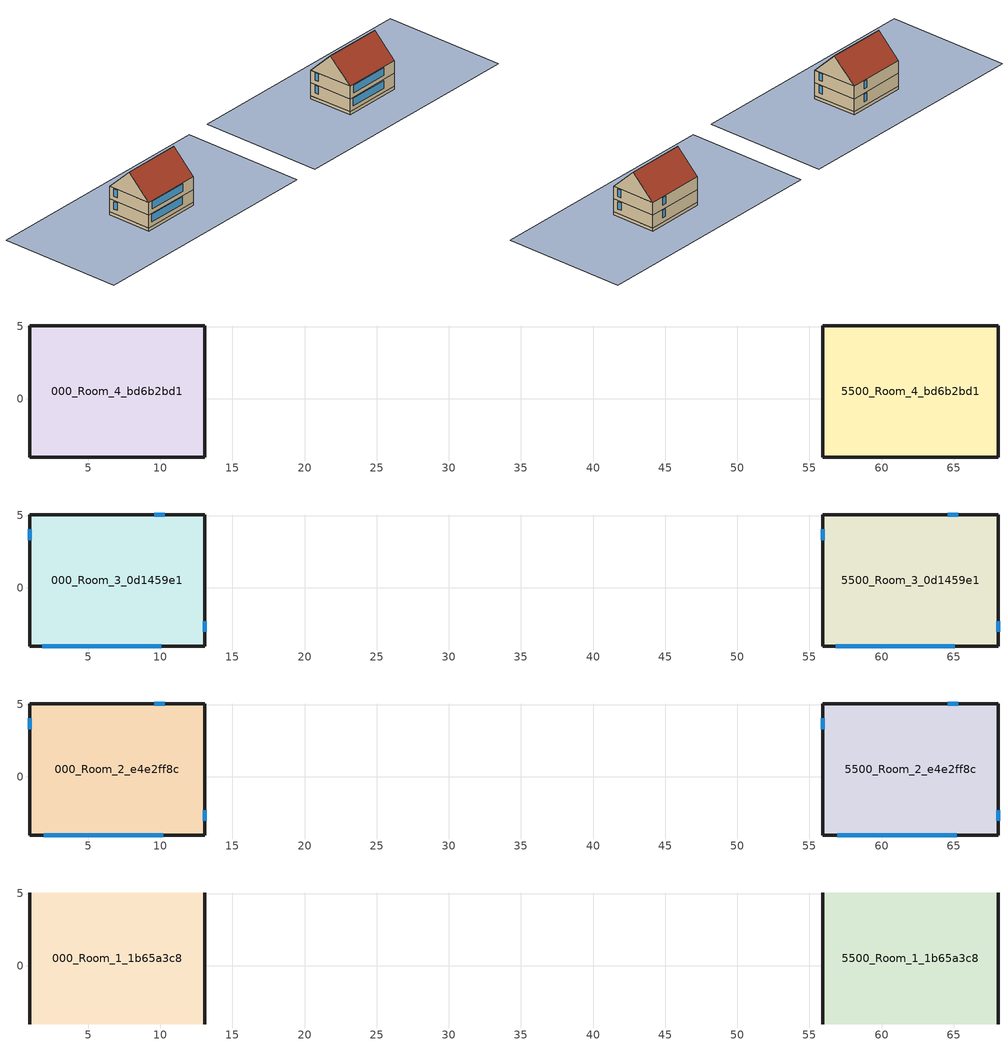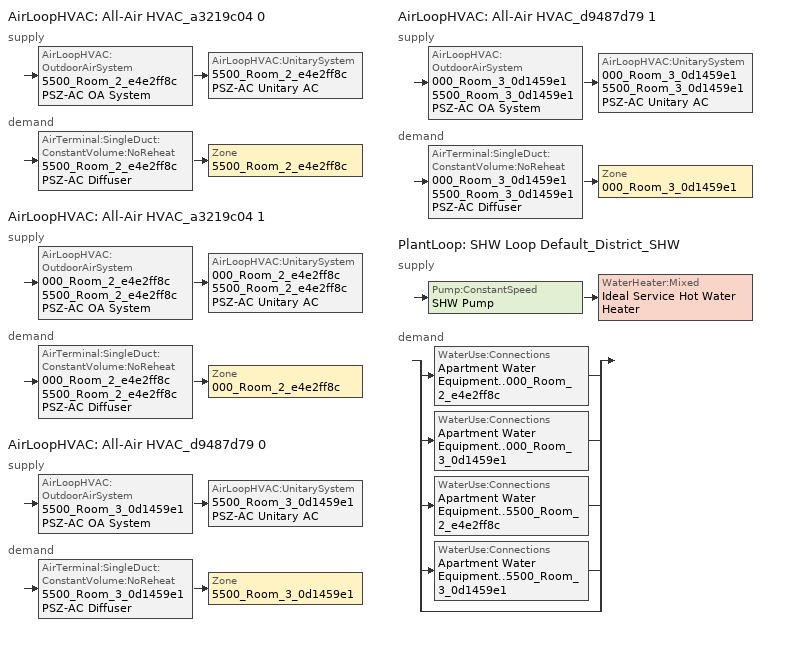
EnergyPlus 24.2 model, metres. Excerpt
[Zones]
000_Room_4_bd6b2bd1
 floor ground (Generic Ground Slab): 13.07,5.05 13.07,-4.05 0.93,-4.05 0.93,5.05 z0
 wall outside (Generic Exterior Wall): 0.93,5.05 0.93,-4.05 13.07,-4.05 13.07,5.05 0.93,5.05 z0:0.61
5500_Room_4_bd6b2bd1
 floor ground (Generic Ground Slab): 68.07,5.05 68.07,-4.05 55.93,-4.05 55.93,5.05 z0
 wall outside (Generic Exterior Wall): 55.93,5.05 55.93,-4.05 68.07,-4.05 68.07,5.05 55.93,5.05 z0:0.61
000_Room_3_0d1459e1
 floor to 000_Room_4_bd6b2bd1 (Generic Interior Floor): 13.07,5.05 13.07,-4.05 0.93,-4.05 0.93,5.05 z0.61
 wall outside (Generic Exterior Wall): 0.93,5.05 0.93,-4.05 13.07,-4.05 13.07,5.05 0.93,5.05 z0.61:3.2
 window (Generic Double Pane): 0.93,4.05 0.93,3.31 z1.52:3.04; 1.81,-4.05 10.08,-4.05 / 13.07,-3.05 13.07,-2.32 / 10.32,5.05 9.58,5.05 z1.52:3.05
5500_Room_3_0d1459e1
 floor to 5500_Room_4_bd6b2bd1 (Generic Interior Floor): 68.07,5.05 68.07,-4.05 55.93,-4.05 55.93,5.05 z0.61
 wall outside (Generic Exterior Wall): 55.93,5.05 55.93,-4.05 68.07,-4.05 68.07,5.05 55.93,5.05 z0.61:3.2
 window (Generic Double Pane): 55.93,4.05 55.93,3.31 z1.52:3.04; 56.81,-4.05 65.08,-4.05 / 68.07,-3.05 68.07,-2.32 / 65.32,5.05 64.58,5.05 z1.52:3.05
000_Room_2_e4e2ff8c
 floor to 000_Room_3_0d1459e1 (Generic Interior Floor): 13.07,5.05 13.07,-4.05 0.93,-4.05 0.93,5.05 z3.2
 wall outside (Generic Exterior Wall): 13.07,5.05 0.93,5.05 0.93,-4.05 13.07,-4.05 13.07,5.05 z3.2:5.79
 window (Generic Double Pane): 10.32,5.05 9.57,5.05 / 0.93,4.05 0.93,3.28 / 1.93,-4.05 10.19,-4.05 / 13.07,-3.05 13.07,-2.33 z4.12:5.64
5500_Room_2_e4e2ff8c
 floor to 5500_Room_3_0d1459e1 (Generic Interior Floor): 68.07,5.05 68.07,-4.05 55.93,-4.05 55.93,5.05 z3.2
 wall outside (Generic Exterior Wall): 68.07,5.05 55.93,5.05 55.93,-4.05 68.07,-4.05 68.07,5.05 z3.2:5.79
 window (Generic Double Pane): 65.32,5.05 64.57,5.05 / 55.93,4.05 55.93,3.28 / 56.93,-4.05 65.19,-4.05 / 68.07,-3.05 68.07,-2.33 z4.12:5.64
000_Room_1_1b65a3c8
 floor to 000_Room_2_e4e2ff8c (Generic Interior Floor): 13.07,5.05 13.07,-4.05 0.93,-4.05 0.93,5.05 z5.79
 wall outside (Generic Exterior Wall): 13.07,0.5,10.34 13.07,-4.05,5.79 13.07,5.05,5.79; 0.93,0.5,10.34 0.93,5.05,5.79 0.93,-4.05,5.79
 roof outside (Generic Roof): 0.93,0.5,10.34 0.93,-4.05,5.79 13.07,-4.05,5.79 13.07,0.5,10.34; 13.07,0.5,10.34 13.07,5.05,5.79 0.93,5.05,5.79 0.93,0.5,10.34
5500_Room_1_1b65a3c8
 floor to 5500_Room_2_e4e2ff8c (Generic Interior Floor): 68.07,5.05 68.07,-4.05 55.93,-4.05 55.93,5.05 z5.79
 wall outside (Generic Exterior Wall): 68.07,0.5,10.34 68.07,-4.05,5.79 68.07,5.05,5.79; 55.93,0.5,10.34 55.93,5.05,5.79 55.93,-4.05,5.79
 roof outside (Generic Roof): 55.93,0.5,10.34 55.93,-4.05,5.79 68.07,-4.05,5.79 68.07,0.5,10.34; 68.07,0.5,10.34 68.07,5.05,5.79 55.93,5.05,5.79 55.93,0.5,10.34
shading: 12.57,5.05 10.82,5.05 / 67.57,5.05 65.82,5.05 z0.61:2.74; 0.93,0.5,10.34 13.07,-4.05,5.79 13.07,0.5,10.34; -18,13 -18,-12 32,-12 32,13 z0; 55.93,0.5,10.34 68.07,-4.05,5.79 68.07,0.5,10.34; 55.93,0.5,10.34 55.93,-4.05,5.79 68.07,-4.05,5.79; 0.93,0.5,10.34 0.93,-4.05,5.79 13.07,-4.05,5.79; 37,13 37,-12 87,-12 87,13 z0
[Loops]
AirLoopHVAC 'All-Air HVAC_a3219c04 0'
 supply: AirLoopHVAC:OutdoorAirSystem '5500_Room_2_e4e2ff8c PSZ-AC OA System' > AirLoopHVAC:UnitarySystem '5500_Room_2_e4e2ff8c PSZ-AC Unitary AC'
 demand: AirTerminal:SingleDuct:ConstantVolume:NoReheat '5500_Room_2_e4e2ff8c PSZ-AC Diffuser' > Zone '5500_Room_2_e4e2ff8c'
AirLoopHVAC 'All-Air HVAC_a3219c04 1'
 supply: AirLoopHVAC:OutdoorAirSystem '000_Room_2_e4e2ff8c 5500_Room_2_e4e2ff8c PSZ-AC OA System' > AirLoopHVAC:UnitarySystem '000_Room_2_e4e2ff8c 5500_Room_2_e4e2ff8c PSZ-AC Unitary AC'
 demand: AirTerminal:SingleDuct:ConstantVolume:NoReheat '000_Room_2_e4e2ff8c 5500_Room_2_e4e2ff8c PSZ-AC Diffuser' > Zone '000_Room_2_e4e2ff8c'
AirLoopHVAC 'All-Air HVAC_d9487d79 0'
 supply: AirLoopHVAC:OutdoorAirSystem '5500_Room_3_0d1459e1 PSZ-AC OA System' > AirLoopHVAC:UnitarySystem '5500_Room_3_0d1459e1 PSZ-AC Unitary AC'
 demand: AirTerminal:SingleDuct:ConstantVolume:NoReheat '5500_Room_3_0d1459e1 PSZ-AC Diffuser' > Zone '5500_Room_3_0d1459e1'
AirLoopHVAC 'All-Air HVAC_d9487d79 1'
 supply: AirLoopHVAC:OutdoorAirSystem '000_Room_3_0d1459e1 5500_Room_3_0d1459e1 PSZ-AC OA System' > AirLoopHVAC:UnitarySystem '000_Room_3_0d1459e1 5500_Room_3_0d1459e1 PSZ-AC Unitary AC'
 demand: AirTerminal:SingleDuct:ConstantVolume:NoReheat '000_Room_3_0d1459e1 5500_Room_3_0d1459e1 PSZ-AC Diffuser' > Zone '000_Room_3_0d1459e1'
PlantLoop 'SHW Loop Default_District_SHW'
 supply: Pump:ConstantSpeed 'SHW Pump' > WaterHeater:Mixed 'Ideal Service Hot Water Heater'
 demand: split
  | WaterUse:Connections 'Apartment Water Equipment..000_Room_2_e4e2ff8c'
  | WaterUse:Connections 'Apartment Water Equipment..000_Room_3_0d1459e1'
  | WaterUse:Connections 'Apartment Water Equipment..5500_Room_2_e4e2ff8c'
  | WaterUse:Connections 'Apartment Water Equipment..5500_Room_3_0d1459e1'
  | bypass
[Building]
NUs_RC0: North Axis {deg}=0; Terrain=City; Solar Distribution=FullExteriorWithReflections
[Site:Location]
Site 1: Latitude {deg}=0; Longitude {deg}=0; Time Zone {hr}=0; Elevation {m}=0
[Site:WaterMainsTemperature]
Calculation Method=CorrelationFromWeatherFile
[SizingPeriod:DesignDay] Month=7; Day of Month=21; Day Type=SummerDesignDay; Dry-Bulb Temperature Range Modifier Type=DefaultMultipliers; Barometric Pressure {Pa}=100893; Wind Speed {m/s}=5.4; Wind Direction {deg}=230; Rain Indicator=No; Snow Indicator=No; Daylight Saving Time Indicator=No; Solar Model Indicator=ASHRAETau2017; Begin Environment Reset Mode=FullResetAtBeginEnvironment
Name | Maximum Dry-Bulb Temperature {C} | Daily Dry-Bulb Temperature Range {deltaC} | Humidity Condition Type | Wetbulb or DewPoint at Maximum Dry-Bulb {C} | Enthalpy at Maximum Dry-Bulb {J/kg}
Montreal Intl AP Ann Clg .4% Condns DB=>MWB | 30.3 | 10.1 | Wetbulb | 22.1
Montreal Intl AP Ann Clg .4% Condns DP=>MDB | 26.1 | 8.8 | Dewpoint | 21.8
Montreal Intl AP Ann Clg .4% Condns Enth=>MDB | 28.1 | 8.8 | Enthalpy |  | 70000
Montreal Intl AP Ann Clg .4% Condns WB=>MDB | 28.2 | 8.8 | Wetbulb | 23.4
[Material] Thermal Absorptance=0.9
Name | Roughness | Thickness {m} | Conductivity {W/m-K} | Density {kg/m3} | Specific Heat {J/kg-K} | Solar Absorptance | Visible Absorptance
Generic 50mm Insulation | MediumRough | 0.05 | 0.03 | 43 | 1210 | 0.7 | 0.7
Generic Acoustic Tile | MediumSmooth | 0.02 | 0.06 | 368 | 590 | 0.2 | 0.2
Generic Brick | MediumRough | 0.1 | 0.9 | 1920 | 790 | 0.65 | 0.65
Generic Ceiling Air Gap | Smooth | 0.1 | 0.556 | 1.28 | 1000 | 0.7 | 0.7
Generic Gypsum Board | MediumSmooth | 0.0127 | 0.16 | 800 | 1090 | 0.5 | 0.5
Generic HW Concrete | MediumRough | 0.2 | 1.95 | 2240 | 900 | 0.8 | 0.8
Generic LW Concrete | MediumRough | 0.1 | 0.53 | 1280 | 840 | 0.8 | 0.8
Generic Roof Membrane | MediumRough | 0.01 | 0.16 | 1120 | 1460 | 0.65 | 0.65
Generic Wall Air Gap | Smooth | 0.1 | 0.667 | 1.28 | 1000 | 0.7 | 0.7
Std Wood 6inch | MediumSmooth | 0.15 | 0.12 | 540 | 1210 | 0.7 | 0.7
[WindowMaterial:Gas]
Generic Window Air Gap: Gas Type=Air; Thickness {m}=0.0127
[WindowMaterial:Glazing] Optical Data Type=SpectralAverage; Thickness {m}=0.006; Infrared Transmittance at Normal Incidence=0; Front Side Infrared Hemispherical Emissivity=0.84; Conductivity {W/m-K}=1; Dirt Correction Factor for Solar and Visible Transmittance=1; Solar Diffusing=No
Name | Solar Transmittance at Normal Incidence | Front Side Solar Reflectance at Normal Incidence | Back Side Solar Reflectance at Normal Incidence | Visible Transmittance at Normal Incidence | Front Side Visible Reflectance at Normal Incidence | Back Side Visible Reflectance at Normal Incidence | Back Side Infrared Hemispherical Emissivity
Generic Clear Glass | 0.77 | 0.07 | 0.07 | 0.88 | 0.08 | 0.08 | 0.84
Generic Low-e Glass | 0.45 | 0.36 | 0.36 | 0.71 | 0.21 | 0.21 | 0.047
[Construction]
Generic Double Pane: Generic Low-e Glass, Generic Window Air Gap, Generic Clear Glass
Generic Exterior Wall: Generic Brick, Generic LW Concrete, Generic 50mm Insulation, Generic Wall Air Gap, Generic Gypsum Board
Generic Ground Slab: Generic 50mm Insulation, Generic HW Concrete
Generic Interior Floor: Generic Acoustic Tile, Generic Ceiling Air Gap, Generic LW Concrete
Generic Roof: Generic Roof Membrane, Generic 50mm Insulation, Generic LW Concrete, Generic Ceiling Air Gap, Generic Acoustic Tile
InteriorFurnishings: Std Wood 6inch
[ShadingProperty:Reflectance] Diffuse Solar Reflectance of Unglazed Part of Shading Surface=0.3; Diffuse Visible Reflectance of Unglazed Part of Shading Surface=0.3; Fraction of Shading Surface That Is Glazed=0
Name | Shading Surface
 | Door_6b36dfce
 | Door_dd6dcd04
[Zone] Multiplier=1
Name | Ceiling Height {m} | Volume {m3} | Part of Total Floor Area
000_Room_1_1b65a3c8; 5500_Room_1_1b65a3c8 | 4.54991 | 251.175 | No
000_Room_2_e4e2ff8c; 000_Room_3_0d1459e1; 5500_Room_2_e4e2ff8c; 5500_Room_3_0d1459e1 | 2.59146 | 286.121 | Yes
000_Room_4_bd6b2bd1; 5500_Room_4_bd6b2bd1 | 0.609756 | 67.3225 | No
[Space]
Name | Zone | Volume {m3} | Space Type
000_Room_1_1b65a3c8_Space | 000_Room_1_1b65a3c8 | 251.175
000_Room_2_e4e2ff8c_Space | 000_Room_2_e4e2ff8c | 286.121 | ProgramType_bb4bd189
000_Room_3_0d1459e1_Space | 000_Room_3_0d1459e1 | 286.121 | ProgramType_bb4bd189
000_Room_4_bd6b2bd1_Space | 000_Room_4_bd6b2bd1 | 67.3225
5500_Room_1_1b65a3c8_Space | 5500_Room_1_1b65a3c8 | 251.175
5500_Room_2_e4e2ff8c_Space | 5500_Room_2_e4e2ff8c | 286.121 | ProgramType_bb4bd189
5500_Room_3_0d1459e1_Space | 5500_Room_3_0d1459e1 | 286.121 | ProgramType_bb4bd189
5500_Room_4_bd6b2bd1_Space | 5500_Room_4_bd6b2bd1 | 67.3225
[OtherEquipment] Fuel Type=Electricity; Schedule=ExteriorLight; Design Level Calculation Method=EquipmentLevel; Design Level {W}=47.3411; Fraction Latent=0; Fraction Radiant=0; Fraction Lost=0
Name | Zone or ZoneList or Space or SpaceList
Process_2b4f0dba..Room_1_1b65a3c8..000_Room_1_1b65a3c8 | 000_Room_1_1b65a3c8_Space
Process_f6863c87..Room_2_e4e2ff8c..000_Room_2_e4e2ff8c | 000_Room_2_e4e2ff8c_Space
Process_748b5edb..Room_3_0d1459e1..000_Room_3_0d1459e1 | 000_Room_3_0d1459e1_Space
Process_51e97824..Room_4_bd6b2bd1..000_Room_4_bd6b2bd1 | 000_Room_4_bd6b2bd1_Space
Process_2b4f0dba..Room_1_1b65a3c8..5500_Room_1_1b65a3c8 | 5500_Room_1_1b65a3c8_Space
Process_f6863c87..Room_2_e4e2ff8c..5500_Room_2_e4e2ff8c | 5500_Room_2_e4e2ff8c_Space
Process_748b5edb..Room_3_0d1459e1..5500_Room_3_0d1459e1 | 5500_Room_3_0d1459e1_Space
Process_51e97824..Room_4_bd6b2bd1..5500_Room_4_bd6b2bd1 | 5500_Room_4_bd6b2bd1_Space
[ZoneInfiltration:DesignFlowRate] Schedule=Always On; Design Flow Rate Calculation Method=Flow/ExteriorArea; Constant Term Coefficient=1; Temperature Term Coefficient=0; Velocity Term Coefficient=0
Name | Zone or ZoneList or Space or SpaceList | Flow Rate per Exterior Surface Area {m3/s-m2}
Infiltration_30dd23a5..000_Room_1_1b65a3c8 | 000_Room_1_1b65a3c8_Space | 0.0001
Infiltration_312cad9a | ProgramType_bb4bd189 | 7.22208e-05
Infiltration_8ed3a241..000_Room_4_bd6b2bd1 | 000_Room_4_bd6b2bd1_Space | 7.2e-05
Infiltration_30dd23a5..5500_Room_1_1b65a3c8 | 5500_Room_1_1b65a3c8_Space | 0.0001
Infiltration_8ed3a241..5500_Room_4_bd6b2bd1 | 5500_Room_4_bd6b2bd1_Space | 7.2e-05
[SpaceList]
ProgramType_bb4bd189: 000_Room_2_e4e2ff8c_Space, 000_Room_3_0d1459e1_Space, 5500_Room_3_0d1459e1_Space, 5500_Room_2_e4e2ff8c_Space
[Lights]
MidriseApartment Apartment Light: Zone or ZoneList or Space or SpaceList=ProgramType_bb4bd189; Schedule=MidriseApartment Apartment Light; Design Level Calculation Method=Watts/Area; Watts per Floor Area {W/m2}=0.98; Return Air Fraction=0; Fraction Radiant=0.2; Fraction Visible=0.6; Fraction Replaceable=1
[People]
People_4561f06c: Zone or ZoneList or Space or SpaceList=ProgramType_bb4bd189; Number of People Schedule=17_OccupancyDay; Number of People Calculation Method=People/Area; People per Floor Area {person/m2}=0.0271717; Fraction Radiant=0.3; Activity Level Schedule=DEER Activity 117W/person
[ElectricEquipment]
Equipment_07a4ce74: Zone or ZoneList or Space or SpaceList=ProgramType_bb4bd189; Schedule=INTERMITTENT; Design Level Calculation Method=Watts/Area; Watts per Floor Area {W/m2}=4.52862; Fraction Latent=0; Fraction Radiant=0.3; Fraction Lost=0
[InternalMass] Construction=InteriorFurnishings; Surface Area {m2}=9.895
Name | Zone or ZoneList | Space or SpaceList
Internal Mass 1::000_Room_2_e4e2ff8c | 000_Room_2_e4e2ff8c | 000_Room_2_e4e2ff8c_Space
Internal Mass 2::000_Room_3_0d1459e1 | 000_Room_3_0d1459e1 | 000_Room_3_0d1459e1_Space
Internal Mass 1::5500_Room_2_e4e2ff8c | 5500_Room_2_e4e2ff8c | 5500_Room_2_e4e2ff8c_Space
Internal Mass 2::5500_Room_3_0d1459e1 | 5500_Room_3_0d1459e1 | 5500_Room_3_0d1459e1_Space
[ZoneControl:Thermostat] Temperature Difference Between Cutout And Setpoint {deltaC}=0
Name | Zone or ZoneList | Control Type Schedule | Control 1
000_Room_2_e4e2ff8c Thermostat | 000_Room_2_e4e2ff8c | 000_Room_2_e4e2ff8c Thermostat Schedule | Setpoint_290819fc..000_Room_2_e4e2ff8c
000_Room_3_0d1459e1 Thermostat | 000_Room_3_0d1459e1 | 000_Room_3_0d1459e1 Thermostat Schedule | Setpoint_290819fc..000_Room_3_0d1459e1
5500_Room_2_e4e2ff8c Thermostat | 5500_Room_2_e4e2ff8c | 5500_Room_2_e4e2ff8c Thermostat Schedule | Setpoint_290819fc..5500_Room_2_e4e2ff8c
5500_Room_3_0d1459e1 Thermostat | 5500_Room_3_0d1459e1 | 5500_Room_3_0d1459e1 Thermostat Schedule | Setpoint_290819fc..5500_Room_3_0d1459e1
[ThermostatSetpoint:DualSetpoint] Heating Setpoint Temperature Schedule=17_heating_sch; Cooling Setpoint Temperature Schedule=17_cooling_sch
Setpoint_290819fc..000_Room_2_e4e2ff8c; Setpoint_290819fc..000_Room_3_0d1459e1; Setpoint_290819fc..5500_Room_2_e4e2ff8c; Setpoint_290819fc..5500_Room_3_0d1459e1
[ZoneVentilation:WindandStackOpenArea] Opening Area Fraction Schedule=VentingSched; Opening Effectiveness=0; Discharge Coefficient for Opening=0.45; Minimum Indoor Temperature {C}=23; Maximum Indoor Temperature {C}=25; Delta Temperature {deltaC}=0.5; Minimum Outdoor Temperature {C}=-32; Maximum Outdoor Temperature {C}=33; Maximum Wind Speed {m/s}=40
Name | Zone or Space | Opening Area {m2} | Effective Angle {deg} | Height Difference {m}
000_Aperture_b1cf7f28_Opening | 000_Room_2_e4e2ff8c | 0.461705 | 0 | 1.52439
000_Aperture_41a38735_Opening | 000_Room_2_e4e2ff8c | 0.467802 | 270 | 1.52439
000_Aperture_72a19693_Opening | 000_Room_2_e4e2ff8c | 5.03488 | 180 | 1.52439
000_Aperture_0dacf85c_Opening | 000_Room_2_e4e2ff8c | 0.440085 | 90 | 1.52439
000_Aperture_c84e2367_Opening | 000_Room_3_0d1459e1 | 0.450724 | 270 | 1.5201
000_Aperture_9b255f5d_Opening | 000_Room_3_0d1459e1 | 5.04097 | 180 | 1.52439
000_Aperture_bbdd4e46_Opening | 000_Room_3_0d1459e1 | 0.447965 | 90 | 1.52439
000_Aperture_457ab5db_Opening | 000_Room_3_0d1459e1 | 0.455607 | 0 | 1.52439
5500_Aperture_b1cf7f28_Opening | 5500_Room_2_e4e2ff8c | 0.461705 | 0 | 1.52439
5500_Aperture_41a38735_Opening | 5500_Room_2_e4e2ff8c | 0.467802 | 270 | 1.52439
5500_Aperture_72a19693_Opening | 5500_Room_2_e4e2ff8c | 5.03488 | 180 | 1.52439
5500_Aperture_0dacf85c_Opening | 5500_Room_2_e4e2ff8c | 0.440085 | 90 | 1.52439
5500_Aperture_c84e2367_Opening | 5500_Room_3_0d1459e1 | 0.450724 | 270 | 1.5201
5500_Aperture_9b255f5d_Opening | 5500_Room_3_0d1459e1 | 5.04097 | 180 | 1.52439
5500_Aperture_bbdd4e46_Opening | 5500_Room_3_0d1459e1 | 0.447965 | 90 | 1.52439
5500_Aperture_457ab5db_Opening | 5500_Room_3_0d1459e1 | 0.455607 | 0 | 1.52439
[AirTerminal:SingleDuct:ConstantVolume:NoReheat] Availability Schedule=Always On Discrete; Maximum Air Flow Rate {m3/s}=AutoSize
000_Room_2_e4e2ff8c 5500_Room_2_e4e2ff8c PSZ-AC Diffuser; 000_Room_3_0d1459e1 5500_Room_3_0d1459e1 PSZ-AC Diffuser; 5500_Room_2_e4e2ff8c PSZ-AC Diffuser; 5500_Room_3_0d1459e1 PSZ-AC Diffuser
[Zone equipment]
000_Room_2_e4e2ff8c: 000_Room_2_e4e2ff8c 5500_Room_2_e4e2ff8c PSZ-AC Diffuser
000_Room_3_0d1459e1: 000_Room_3_0d1459e1 5500_Room_3_0d1459e1 PSZ-AC Diffuser
5500_Room_2_e4e2ff8c: 5500_Room_2_e4e2ff8c PSZ-AC Diffuser
5500_Room_3_0d1459e1: 5500_Room_3_0d1459e1 PSZ-AC Diffuser
[Sizing:Zone] Zone Cooling Design Supply Air Temperature Input Method=SupplyAirTemperature; Zone Cooling Design Supply Air Temperature {C}=12.7778; Zone Cooling Design Supply Air Temperature Difference {deltaC}=11.11; Zone Heating Design Supply Air Temperature Input Method=SupplyAirTemperature; Zone Heating Design Supply Air Temperature {C}=50; Zone Heating Design Supply Air Temperature Difference {deltaC}=11.11; Zone Cooling Design Supply Air Humidity Ratio {kgWater/kgDryAir}=0.0085; Zone Heating Design Supply Air Humidity Ratio {kgWater/kgDryAir}=0.008; Cooling Design Air Flow Method=DesignDay; Cooling Design Air Flow Rate {m3/s}=0; Cooling Minimum Air Flow per Zone Floor Area {m3/s-m2}=0.000762; Cooling Minimum Air Flow {m3/s}=0; Cooling Minimum Air Flow Fraction=0; Heating Design Air Flow Method=DesignDay; Heating Design Air Flow Rate {m3/s}=0; Heating Maximum Air Flow per Zone Floor Area {m3/s-m2}=0.002032; Heating Maximum Air Flow {m3/s}=0.141576; Heating Maximum Air Flow Fraction=0.3; Account for Dedicated Outdoor Air System=No; Zone Load Sizing Method=Sensible Load Only No Latent Load; Zone Latent Cooling Design Supply Air Humidity Ratio Input Method=HumidityRatioDifference; Zone Cooling Design Supply Air Humidity Ratio Difference {kgWater/kgDryAir}=0.005; Zone Latent Heating Design Supply Air Humidity Ratio Input Method=HumidityRatioDifference; Zone Humidification Design Supply Air Humidity Ratio Difference {kgWater/kgDryAir}=0.005; Type of Space Sum to Use=Coincident
Name | Design Specification Outdoor Air Object
000_Room_2_e4e2ff8c | 000_Room_2_e4e2ff8c DSOA Space List
000_Room_3_0d1459e1 | 000_Room_3_0d1459e1 DSOA Space List
5500_Room_2_e4e2ff8c | 5500_Room_2_e4e2ff8c DSOA Space List
5500_Room_3_0d1459e1 | 5500_Room_3_0d1459e1 DSOA Space List
[Controller:MechanicalVentilation] Availability Schedule=D_ResNatVentOnCZ01_Yr; Demand Controlled Ventilation=No; System Outdoor Air Method=ZoneSum; Design Specification Outdoor Air Object Name 1=Ventilation_ab3c4e8c
Name | Zone or ZoneList Name 1
Controller Mechanical Ventilation 4 | 000_Room_2_e4e2ff8c
Controller Mechanical Ventilation 2 | 000_Room_3_0d1459e1
Controller Mechanical Ventilation 3 | 5500_Room_2_e4e2ff8c
Controller Mechanical Ventilation 1 | 5500_Room_3_0d1459e1
[DesignSpecification:OutdoorAir]
Ventilation_ab3c4e8c: Outdoor Air Method=Sum; Outdoor Air Flow per Person {m3/s-person}=0; Outdoor Air Flow per Zone Floor Area {m3/s-m2}=0; Outdoor Air Flow per Zone {m3/s}=0.02831; Outdoor Air Flow Air Changes per Hour {1/hr}=0; Outdoor Air Schedule=D_ResNatVentOnCZ01_Yr
[DesignSpecification:OutdoorAir:SpaceList] Space Design Specification Outdoor Air Object Name 1=Ventilation_ab3c4e8c
Name | Space Name 1
000_Room_2_e4e2ff8c DSOA Space List | 000_Room_2_e4e2ff8c_Space
000_Room_3_0d1459e1 DSOA Space List | 000_Room_3_0d1459e1_Space
5500_Room_2_e4e2ff8c DSOA Space List | 5500_Room_2_e4e2ff8c_Space
5500_Room_3_0d1459e1 DSOA Space List | 5500_Room_3_0d1459e1_Space
[AirLoopHVAC] Design Supply Air Flow Rate {m3/s}=AutoSize; Design Return Air Flow Fraction of Supply Air Flow=1
All-Air HVAC_a3219c04 0; All-Air HVAC_a3219c04 1; All-Air HVAC_d9487d79 0; All-Air HVAC_d9487d79 1
[Sizing:System] Type of Load to Size On=Sensible; Design Outdoor Air Flow Rate {m3/s}=Autosize; Central Heating Maximum System Air Flow Ratio=1; Preheat Design Temperature {C}=7.22222; Preheat Design Humidity Ratio {kgWater/kgDryAir}=0.008; Precool Design Temperature {C}=12.7778; Precool Design Humidity Ratio {kgWater/kgDryAir}=0.008; Central Cooling Design Supply Air Temperature {C}=12.7778; Central Heating Design Supply Air Temperature {C}=50; Type of Zone Sum to Use=Coincident; 100% Outdoor Air in Cooling=No; 100% Outdoor Air in Heating=No; Central Cooling Design Supply Air Humidity Ratio {kgWater/kgDryAir}=0.0085; Central Heating Design Supply Air Humidity Ratio {kgWater/kgDryAir}=0.008; Cooling Supply Air Flow Rate Method=DesignDay; Cooling Supply Air Flow Rate {m3/s}=0; Cooling Supply Air Flow Rate Per Floor Area {m3/s-m2}=0.00996765; Cooling Fraction of Autosized Cooling Supply Air Flow Rate=1; Cooling Supply Air Flow Rate Per Unit Cooling Capacity {m3/s-W}=3.94755e-05; Heating Supply Air Flow Rate Method=DesignDay; Heating Supply Air Flow Rate {m3/s}=0; Heating Supply Air Flow Rate Per Floor Area {m3/s-m2}=0.00996765; Heating Fraction of Autosized Heating Supply Air Flow Rate=1; Heating Fraction of Autosized Cooling Supply Air Flow Rate=1; Heating Supply Air Flow Rate Per Unit Heating Capacity {m3/s-W}=3.15882e-05; System Outdoor Air Method=ZoneSum; Zone Maximum Outdoor Air Fraction=1; Cooling Design Capacity Method=CoolingDesignCapacity; Cooling Design Capacity {W}=Autosize; Cooling Design Capacity Per Floor Area {W/m2}=234.7; Fraction of Autosized Cooling Design Capacity=1; Heating Design Capacity Method=HeatingDesignCapacity; Heating Design Capacity {W}=Autosize; Heating Design Capacity Per Floor Area {W/m2}=157; Fraction of Autosized Heating Design Capacity=1; Central Cooling Capacity Control Method=OnOff; Occupant Diversity=Autosize
All-Air HVAC_a3219c04 0; All-Air HVAC_a3219c04 1; All-Air HVAC_d9487d79 0; All-Air HVAC_d9487d79 1
[AvailabilityManager:NightCycle] Applicability Schedule=Always On Discrete; Fan Schedule=Building HVAC Always Available; Control Type=CycleOnAny; Thermostat Tolerance {deltaC}=1; Cycling Run Time Control Type=FixedRunTime; Cycling Run Time {s}=1800
Availability Manager Night Cycle 3; Availability Manager Night Cycle 4; Availability Manager Night Cycle 1; Availability Manager Night Cycle 2
[Controller:OutdoorAir] Minimum Outdoor Air Flow Rate {m3/s}=Autosize; Maximum Outdoor Air Flow Rate {m3/s}=Autosize; Economizer Control Type=NoEconomizer; Economizer Control Action Type=ModulateFlow; Economizer Maximum Limit Dry-Bulb Temperature {C}=28; Economizer Maximum Limit Enthalpy {J/kg}=64000; Lockout Type=NoLockout; Minimum Limit Type=FixedMinimum; Minimum Outdoor Air Schedule=D_ResNatVentOnCZ01_Yr; High Humidity Control=No; High Humidity Outdoor Air Flow Ratio=1; Control High Indoor Humidity Based on Outdoor Humidity Ratio=Yes; Heat Recovery Bypass Control Type=BypassWhenWithinEconomizerLimits; Economizer Operation Staging=InterlockedWithMechanicalCooling
Name | Mechanical Ventilation Controller
5500_Room_2_e4e2ff8c PSZ-AC OA System Controller | Controller Mechanical Ventilation 3
000_Room_2_e4e2ff8c 5500_Room_2_e4e2ff8c PSZ-AC OA System Controller | Controller Mechanical Ventilation 4
5500_Room_3_0d1459e1 PSZ-AC OA System Controller | Controller Mechanical Ventilation 1
000_Room_3_0d1459e1 5500_Room_3_0d1459e1 PSZ-AC OA System Controller | Controller Mechanical Ventilation 2
[SetpointManager:MixedAir] Control Variable=Temperature
Name | Setpoint Node or NodeList
All-Air HVAC_a3219c04 0 Mixed Air Node OS Default SPM | All-Air HVAC_a3219c04 0 Mixed Air Node
All-Air HVAC_a3219c04 1 Mixed Air Node OS Default SPM | All-Air HVAC_a3219c04 1 Mixed Air Node
All-Air HVAC_d9487d79 0 Mixed Air Node OS Default SPM | All-Air HVAC_d9487d79 0 Mixed Air Node
All-Air HVAC_d9487d79 1 Mixed Air Node OS Default SPM | All-Air HVAC_d9487d79 1 Mixed Air Node
[AirLoopHVAC:UnitarySystem] Control Type=Load; Dehumidification Control Type=None; Availability Schedule=Always On Discrete; Fan Placement=DrawThrough; Supply Air Fan Operating Mode Schedule=Always On Discrete; DX Heating Coil Sizing Ratio=1; Use DOAS DX Cooling Coil=No; Minimum Supply Air Temperature {C}=2; Latent Load Control=SensibleOnlyLoadControl; Cooling Supply Air Flow Rate Method=SupplyAirFlowRate; Cooling Supply Air Flow Rate {m3/s}=Autosize; Heating Supply Air Flow Rate Method=SupplyAirFlowRate; Heating Supply Air Flow Rate {m3/s}=Autosize; No Load Supply Air Flow Rate Method=None; No Load Supply Air Flow Rate Control Set To Low Speed=Yes; Maximum Supply Air Temperature {C}=80; Maximum Outdoor Dry-Bulb Temperature for Supplemental Heater Operation {C}=21; Ancillary On-Cycle Electric Power {W}=0; Ancillary Off-Cycle Electric Power {W}=0
Name | Controlling Zone or Thermostat Location | Supply Fan | Heating Coil | Cooling Coil | Supplemental Heating Coil
5500_Room_2_e4e2ff8c PSZ-AC Unitary AC | 5500_Room_2_e4e2ff8c | 5500_Room_2_e4e2ff8c PSZ-AC Fan | 5500_Room_2_e4e2ff8c PSZ-AC Electric Htg Coil | 5500_Room_2_e4e2ff8c PSZ-AC 1spd DX AC Clg Coil | 5500_Room_2_e4e2ff8c PSZ-AC No Heat
000_Room_2_e4e2ff8c 5500_Room_2_e4e2ff8c PSZ-AC Unitary AC | 000_Room_2_e4e2ff8c | 000_Room_2_e4e2ff8c 5500_Room_2_e4e2ff8c PSZ-AC Fan | 000_Room_2_e4e2ff8c 5500_Room_2_e4e2ff8c PSZ-AC Electric Htg Coil | 000_Room_2_e4e2ff8c 5500_Room_2_e4e2ff8c PSZ-AC 1spd DX AC Clg Coil | 000_Room_2_e4e2ff8c 5500_Room_2_e4e2ff8c PSZ-AC No Heat
5500_Room_3_0d1459e1 PSZ-AC Unitary AC | 5500_Room_3_0d1459e1 | 5500_Room_3_0d1459e1 PSZ-AC Fan | 5500_Room_3_0d1459e1 PSZ-AC Electric Htg Coil | 5500_Room_3_0d1459e1 PSZ-AC 1spd DX AC Clg Coil | 5500_Room_3_0d1459e1 PSZ-AC No Heat
000_Room_3_0d1459e1 5500_Room_3_0d1459e1 PSZ-AC Unitary AC | 000_Room_3_0d1459e1 | 000_Room_3_0d1459e1 5500_Room_3_0d1459e1 PSZ-AC Fan | 000_Room_3_0d1459e1 5500_Room_3_0d1459e1 PSZ-AC Electric Htg Coil | 000_Room_3_0d1459e1 5500_Room_3_0d1459e1 PSZ-AC 1spd DX AC Clg Coil | 000_Room_3_0d1459e1 5500_Room_3_0d1459e1 PSZ-AC No Heat
[Fan:OnOff] Availability Schedule=Always On Discrete; Fan Total Efficiency=0.54; Pressure Rise {Pa}=622.099; Maximum Flow Rate {m3/s}=Autosize; Motor Efficiency=0.9; Motor In Airstream Fraction=1
Name | Fan Power Ratio Function of Speed Ratio Curve | Fan Efficiency Ratio Function of Speed Ratio Curve
5500_Room_2_e4e2ff8c PSZ-AC Fan | Fan On Off Power Curve 2 | Fan On Off Efficiency Curve 2
000_Room_2_e4e2ff8c 5500_Room_2_e4e2ff8c PSZ-AC Fan | Fan On Off Power Curve 3 | Fan On Off Efficiency Curve 3
5500_Room_3_0d1459e1 PSZ-AC Fan | Fan On Off Power Curve | Fan On Off Efficiency Curve
000_Room_3_0d1459e1 5500_Room_3_0d1459e1 PSZ-AC Fan | Fan On Off Power Curve 1 | Fan On Off Efficiency Curve 1
[Coil:Heating:Electric] Efficiency=1
Name | Availability Schedule | Nominal Capacity {W}
5500_Room_2_e4e2ff8c PSZ-AC Electric Htg Coil; 000_Room_2_e4e2ff8c 5500_Room_2_e4e2ff8c PSZ-AC Electric Htg Coil; 5500_Room_3_0d1459e1 PSZ-AC Electric Htg Coil; 000_Room_3_0d1459e1 5500_Room_3_0d1459e1 PSZ-AC Electric Htg Coil | Always On Discrete | Autosize
5500_Room_2_e4e2ff8c PSZ-AC No Heat; 000_Room_2_e4e2ff8c 5500_Room_2_e4e2ff8c PSZ-AC No Heat; 5500_Room_3_0d1459e1 PSZ-AC No Heat; 000_Room_3_0d1459e1 5500_Room_3_0d1459e1 PSZ-AC No Heat | Always Off Discrete | 0
[Coil:Cooling:DX:SingleSpeed] Availability Schedule=Always On Discrete; Gross Rated Total Cooling Capacity {W}=Autosize; Gross Rated Sensible Heat Ratio=Autosize; Gross Rated Cooling COP {W/W}=3; Rated Air Flow Rate {m3/s}=Autosize; Rated Evaporator Fan Power Per Volume Flow Rate 2017 {W/(m3/s)}=773.3; Rated Evaporator Fan Power Per Volume Flow Rate 2023 {W/(m3/s)}=934.4; Minimum Outdoor Dry-Bulb Temperature for Compressor Operation {C}=-25; Nominal Time for Condensate Removal to Begin {s}=0; Ratio of Initial Moisture Evaporation Rate and Steady State Latent Capacity=0; Maximum Cycling Rate {cycles/hr}=0; Latent Capacity Time Constant {s}=0; Condenser Type=AirCooled; Evaporative Condenser Effectiveness=0.9; Evaporative Condenser Air Flow Rate {m3/s}=Autosize; Evaporative Condenser Pump Rated Power Consumption {W}=Autosize; Crankcase Heater Capacity {W}=0; Maximum Outdoor Dry-Bulb Temperature for Crankcase Heater Operation {C}=10; Basin Heater Capacity {W/K}=0; Basin Heater Setpoint Temperature {C}=2
Name | Total Cooling Capacity Function of Temperature Curve | Total Cooling Capacity Function of Flow Fraction Curve | Energy Input Ratio Function of Temperature Curve | Energy Input Ratio Function of Flow Fraction Curve | Part Load Fraction Correlation Curve
5500_Room_2_e4e2ff8c PSZ-AC 1spd DX AC Clg Coil | Curve Biquadratic 11 | Curve Quadratic 16 | Curve Biquadratic 12 | Curve Quadratic 17 | Curve Quadratic 18
000_Room_2_e4e2ff8c 5500_Room_2_e4e2ff8c PSZ-AC 1spd DX AC Clg Coil | Curve Biquadratic 15 | Curve Quadratic 22 | Curve Biquadratic 16 | Curve Quadratic 23 | Curve Quadratic 24
5500_Room_3_0d1459e1 PSZ-AC 1spd DX AC Clg Coil | Curve Biquadratic 3 | Curve Quadratic 4 | Curve Biquadratic 4 | Curve Quadratic 5 | Curve Quadratic 6
000_Room_3_0d1459e1 5500_Room_3_0d1459e1 PSZ-AC 1spd DX AC Clg Coil | Curve Biquadratic 7 | Curve Quadratic 10 | Curve Biquadratic 8 | Curve Quadratic 11 | Curve Quadratic 12
[SetpointManager:SingleZone:Reheat] Control Variable=Temperature; Minimum Supply Air Temperature {C}=12.7778; Maximum Supply Air Temperature {C}=50
Name | Control Zone | Setpoint Node or NodeList
5500_Room_2_e4e2ff8c Setpoint Manager SZ Reheat | 5500_Room_2_e4e2ff8c | All-Air HVAC_a3219c04 0 Supply Outlet Node
000_Room_2_e4e2ff8c Setpoint Manager SZ Reheat | 000_Room_2_e4e2ff8c | All-Air HVAC_a3219c04 1 Supply Outlet Node
5500_Room_3_0d1459e1 Setpoint Manager SZ Reheat | 5500_Room_3_0d1459e1 | All-Air HVAC_d9487d79 0 Supply Outlet Node
000_Room_3_0d1459e1 Setpoint Manager SZ Reheat | 000_Room_3_0d1459e1 | All-Air HVAC_d9487d79 1 Supply Outlet Node
[PlantLoop]
SHW Loop Default_District_SHW: Fluid Type=Water; Plant Equipment Operation Scheme=SHW Loop Default_District_SHW Operation Schemes; Maximum Loop Temperature {C}=40.55; Minimum Loop Temperature {C}=10; Maximum Loop Flow Rate {m3/s}=Autosize; Minimum Loop Flow Rate {m3/s}=0; Plant Loop Volume {m3}=Autocalculate; Load Distribution Scheme=Optimal; Plant Loop Demand Calculation Scheme=SingleSetpoint; Common Pipe Simulation=None
[Sizing:Plant]
SHW Loop Default_District_SHW: Loop Type=Heating; Design Loop Exit Temperature {C}=40.55; Loop Design Temperature Difference {deltaC}=5; Sizing Option=NonCoincident; Zone Timesteps in Averaging Window=1; Coincident Sizing Factor Mode=None
[Pump:ConstantSpeed]
SHW Pump: Design Flow Rate {m3/s}=Autosize; Design Pump Head {Pa}=29891; Design Power Consumption {W}=Autosize; Motor Efficiency=0.9; Fraction of Motor Inefficiencies to Fluid Stream=0; Pump Control Type=Intermittent; Design Power Sizing Method=PowerPerFlowPerPressure; Design Electric Power per Unit Flow Rate {W/(m3/s)}=348701.1; Design Shaft Power per Unit Flow Rate per Unit Head {W-s/m3-Pa}=1.28205
[WaterHeater:Mixed]
Ideal Service Hot Water Heater: Tank Volume {m3}=0; Setpoint Temperature Schedule=Schedule Ruleset 2; Deadband Temperature Difference {deltaC}=2; Maximum Temperature Limit {C}=82.22; Heater Control Type=Modulate; Heater Maximum Capacity {W}=1000000; Heater Ignition Minimum Flow Rate {m3/s}=0; Heater Ignition Delay {s}=0; Heater Fuel Type=DistrictHeatingWater; Heater Thermal Efficiency=1; Off Cycle Parasitic Fuel Consumption Rate {W}=20; Off Cycle Parasitic Fuel Type=DistrictHeatingWater; Off Cycle Parasitic Heat Fraction to Tank=0.8; On Cycle Parasitic Fuel Consumption Rate {W}=0; On Cycle Parasitic Fuel Type=DistrictHeatingWater; On Cycle Parasitic Heat Fraction to Tank=0; Ambient Temperature Indicator=Schedule; Ambient Temperature Schedule=22C Ambient Condition; Off Cycle Loss Coefficient to Ambient Temperature {W/K}=0; Off Cycle Loss Fraction to Zone=1; On Cycle Loss Coefficient to Ambient Temperature {W/K}=0; On Cycle Loss Fraction to Zone=1; Use Side Effectiveness=1; Source Side Effectiveness=1; Use Side Design Flow Rate {m3/s}=Autosize; Source Side Design Flow Rate {m3/s}=Autosize; Indirect Water Heating Recovery Time {hr}=1.5; Source Side Flow Control Mode=IndirectHeatPrimarySetpoint
[WaterHeater:Sizing]
Ideal Service Hot Water Heater: Design Mode=PeakDraw; Time Storage Can Meet Peak Draw {hr}=0.538503; Time for Tank Recovery {hr}=0; Nominal Tank Volume for Autosizing Plant Connections {m3}=1
[WaterUse:Connections] Hot Water Supply Temperature Schedule=40.55C Hot Water; Drain Water Heat Exchanger Type=None; Drain Water Heat Exchanger Destination=Plant
Name | Water Use Equipment Name 1
Apartment Water Equipment..000_Room_2_e4e2ff8c | Apartment Water Equipment..000_Room_2_e4e2ff8c
Apartment Water Equipment..000_Room_3_0d1459e1 | Apartment Water Equipment..000_Room_3_0d1459e1
Apartment Water Equipment..5500_Room_2_e4e2ff8c | Apartment Water Equipment..5500_Room_2_e4e2ff8c
Apartment Water Equipment..5500_Room_3_0d1459e1 | Apartment Water Equipment..5500_Room_3_0d1459e1
[WaterUse:Equipment] Peak Flow Rate {m3/s}=2.5e-06; Flow Rate Fraction Schedule=MidriseApartment Apartment DHW; Target Temperature Schedule=40.55C Hot Water; Sensible Fraction Schedule=0.0 Hot Water Sensible Fraction; Latent Fraction Schedule=0.05 Hot Water Latent Fraction
Apartment Water Equipment..000_Room_2_e4e2ff8c; Apartment Water Equipment..000_Room_3_0d1459e1; Apartment Water Equipment..5500_Room_2_e4e2ff8c; Apartment Water Equipment..5500_Room_3_0d1459e1
[PlantEquipmentOperationSchemes]
SHW Loop Default_District_SHW Operation Schemes: Control Scheme Object Type 1=PlantEquipmentOperation:HeatingLoad; Control Scheme Name 1=SHW Loop Default_District_SHW Heating Operation Scheme; Control Scheme Schedule Name 1=Always On Discrete
[PlantEquipmentOperation:HeatingLoad]
SHW Loop Default_District_SHW Heating Operation Scheme: Load Range Lower Limit 1 {W}=0; Load Range Upper Limit 1 {W}=1000000000; Range Equipment List Name 1=SHW Loop Default_District_SHW Heating Equipment List
[PlantEquipmentList]
SHW Loop Default_District_SHW Heating Equipment List: WaterHeater:Mixed, Ideal Service Hot Water Heater
[SetpointManager:Scheduled]
Setpoint Manager Scheduled 1: Control Variable=Temperature; Schedule=40.55C Hot Water
[Generator:PVWatts] DC System Capacity {W}=7280; Module Type=Standard; Array Type=FixedOpenRack; System Losses=0.1; Array Geometry Type=Surface; Ground Coverage Ratio=0.4
Name | Surface
Photovoltaic Array 3..Shade_3fae0151 | Shade_3fae0151
Photovoltaic Array 3..Shade_750d7da0 | Shade_750d7da0
Photovoltaic Array 3..Shade_619df09a | Shade_619df09a
Photovoltaic Array 3..Shade_926a31c9 | Shade_926a31c9
[ElectricLoadCenter:Inverter:PVWatts]
Electric Load Center Inverter PVWatts 1: DC to AC Size Ratio=1.1; Inverter Efficiency=0.96
[ElectricLoadCenter:Distribution]
Model Load Center Distribution: Generator List=Model Load Center Distribution Generators; Generator Operation Scheme Type=Baseload; Electrical Buss Type=DirectCurrentWithInverter; Inverter=Electric Load Center Inverter PVWatts 1
[ElectricLoadCenter:Generators]
Model Load Center Distribution Generators: Generator Name 1=Photovoltaic Array 3..Shade_3fae0151; Generator Object Type 1=Generator:PVWatts; Generator Rated Electric Power Output 1 {W}=7280; Generator Name 2=Photovoltaic Array 3..Shade_750d7da0; Generator Object Type 2=Generator:PVWatts; Generator Rated Electric Power Output 2 {W}=7280; Generator Name 3=Photovoltaic Array 3..Shade_619df09a; Generator Object Type 3=Generator:PVWatts; Generator Rated Electric Power Output 3 {W}=7280; Generator Name 4=Photovoltaic Array 3..Shade_926a31c9; Generator Object Type 4=Generator:PVWatts; Generator Rated Electric Power Output 4 {W}=7280
[Schedule:Day:Interval]
ExteriorLight_Sunday; {8838a538-05f9-4857-b9d3-025e0a7568fd}; {e204b0d8-9768-408d-896f-6a89e1b414cc}; {13723f28-1769-4295-85fa-18c9fd7ff9db}: No, 18:00, 0, 24:00, 1
MidriseApartment Apartment Light_Default; {693f64ad-1a1d-4be8-9072-97da94f77f7c}; {952efe0c-2bc9-4085-8109-836d5dd5535b}: No, 04:00, 0.067, 05:00, 0.187, 06:00, 0.394, 07:00, 0.44, 08:00, 0.393, 09:00, 0.172, 15:00, 0.119, 16:00, 0.206, 17:00, 0.439, 18:00, 0.616, 19:00, 0.829, 20:00, 0.986, 21:00, 1, 22:00, 0.692, 23:00, 0.384, 24:00, 0.16
17_OccupancyDay_Sunday; {4facdb0b-264a-4e3b-9e56-428b97ae5f7a}; {acbfdf49-a7ff-4d0f-bd56-353905dbf468}; {76d4758e-e424-4411-bc0d-a99d684068bc}: No, 07:00, 1, 08:00, 0.88, 09:00, 0.4, 12:00, 0.25, 14:00, 0.26, 15:00, 0.25, 16:00, 0.26, 17:00, 0.29, 18:00, 0.55, 21:00, 0.89, 24:00, 1
DEER Activity 117W/person_Default; {a5c20499-c4d5-44bf-b88a-98bde0c8eb4d}; {7ce15b67-1481-4dd4-87d4-4597f5696c2e}: No, 24:00, 117
INTERMITTENT_Day Schedule: No, 08:00, 0, 18:00, 1, 24:00, 0
17_heating_sch_Day Schedule: No, 24:00, 20
17_cooling_sch_Day Schedule: No, 24:00, 25
noSummer_Day Schedule; D_ResNatVentOnCZ01_Yr_Default; {698afef7-0a1b-49a2-9e02-caf0086130d5}; {67a1b7cd-e4ce-411e-a43e-e25f1bb7efa2}; {bf878d2f-106f-4f73-bc30-1b796afbbf11}; Schedule Day 2: No, 24:00, 0
{a852b9f9-5cbb-40aa-ba3f-6a25e412d2a9}; Always On_Day Schedule; Schedule Day 1: No, 24:00, 1
MidriseApartment Apartment DHW_Default; {abcddf97-e8e5-4f94-9120-e2a79da3538f}; {fc024ee6-0250-4f68-a7da-ec76fb42c30f}: No, 01:00, 0.08, 02:00, 0.04, 04:00, 0.01, 05:00, 0.04, 06:00, 0.27, 07:00, 0.94, 08:00, 1, 09:00, 0.96, 10:00, 0.84, 11:00, 0.76, 12:00, 0.61, 13:00, 0.53, 14:00, 0.47, 15:00, 0.41, 16:00, 0.47, 17:00, 0.55, 18:00, 0.73, 19:00, 0.86, 20:00, 0.82, 21:00, 0.75, 22:00, 0.61, 23:00, 0.53, 24:00, 0.29
Schedule Day 3: No, 24:00, 0.05
Schedule Day 4: No, 24:00, 40.55
Schedule Day 6: No, 24:00, 60
Schedule Day 7: No, 24:00, 22
[Schedule:Week:Daily]
ExteriorLight Week Rule - Jan1-Dec31: ExteriorLight_Sunday, ExteriorLight_Sunday, ExteriorLight_Sunday, ExteriorLight_Sunday, ExteriorLight_Sunday, ExteriorLight_Sunday, ExteriorLight_Sunday, {13723f28-1769-4295-85fa-18c9fd7ff9db}, {8838a538-05f9-4857-b9d3-025e0a7568fd}, {e204b0d8-9768-408d-896f-6a89e1b414cc}, ExteriorLight_Sunday, ExteriorLight_Sunday
MidriseApartment Apartment Light Week Rule - Jan1-Dec31: MidriseApartment Apartment Light_Default, MidriseApartment Apartment Light_Default, MidriseApartment Apartment Light_Default, MidriseApartment Apartment Light_Default, MidriseApartment Apartment Light_Default, MidriseApartment Apartment Light_Default, MidriseApartment Apartment Light_Default, MidriseApartment Apartment Light_Default, {693f64ad-1a1d-4be8-9072-97da94f77f7c}, {952efe0c-2bc9-4085-8109-836d5dd5535b}, MidriseApartment Apartment Light_Default, MidriseApartment Apartment Light_Default
17_OccupancyDay Week Rule - Jan1-Dec31: 17_OccupancyDay_Sunday, 17_OccupancyDay_Sunday, 17_OccupancyDay_Sunday, 17_OccupancyDay_Sunday, 17_OccupancyDay_Sunday, 17_OccupancyDay_Sunday, 17_OccupancyDay_Sunday, {76d4758e-e424-4411-bc0d-a99d684068bc}, {4facdb0b-264a-4e3b-9e56-428b97ae5f7a}, {acbfdf49-a7ff-4d0f-bd56-353905dbf468}, 17_OccupancyDay_Sunday, 17_OccupancyDay_Sunday
DEER Activity 117W/person Week Rule - Jan1-Dec31: DEER Activity 117W/person_Default, DEER Activity 117W/person_Default, DEER Activity 117W/person_Default, DEER Activity 117W/person_Default, DEER Activity 117W/person_Default, DEER Activity 117W/person_Default, DEER Activity 117W/person_Default, DEER Activity 117W/person_Default, {a5c20499-c4d5-44bf-b88a-98bde0c8eb4d}, {7ce15b67-1481-4dd4-87d4-4597f5696c2e}, DEER Activity 117W/person_Default, DEER Activity 117W/person_Default
INTERMITTENT Week Rule - Jan1-Dec31: INTERMITTENT_Day Schedule, INTERMITTENT_Day Schedule, INTERMITTENT_Day Schedule, INTERMITTENT_Day Schedule, INTERMITTENT_Day Schedule, INTERMITTENT_Day Schedule, INTERMITTENT_Day Schedule, INTERMITTENT_Day Schedule, INTERMITTENT_Day Schedule, INTERMITTENT_Day Schedule, INTERMITTENT_Day Schedule, INTERMITTENT_Day Schedule
17_heating_sch Week Rule - Jan1-Dec31: 17_heating_sch_Day Schedule, 17_heating_sch_Day Schedule, 17_heating_sch_Day Schedule, 17_heating_sch_Day Schedule, 17_heating_sch_Day Schedule, 17_heating_sch_Day Schedule, 17_heating_sch_Day Schedule, 17_heating_sch_Day Schedule, 17_heating_sch_Day Schedule, 17_heating_sch_Day Schedule, 17_heating_sch_Day Schedule, 17_heating_sch_Day Schedule
17_cooling_sch Week Rule - Jan1-Dec31: 17_cooling_sch_Day Schedule, 17_cooling_sch_Day Schedule, 17_cooling_sch_Day Schedule, 17_cooling_sch_Day Schedule, 17_cooling_sch_Day Schedule, 17_cooling_sch_Day Schedule, 17_cooling_sch_Day Schedule, 17_cooling_sch_Day Schedule, 17_cooling_sch_Day Schedule, 17_cooling_sch_Day Schedule, 17_cooling_sch_Day Schedule, 17_cooling_sch_Day Schedule
VentingSched Week Rule - Jan1-Jun24; VentingSched Week Rule - Oct1-Dec31: noSummer_Day Schedule, noSummer_Day Schedule, noSummer_Day Schedule, noSummer_Day Schedule, noSummer_Day Schedule, noSummer_Day Schedule, noSummer_Day Schedule, noSummer_Day Schedule, noSummer_Day Schedule, noSummer_Day Schedule, noSummer_Day Schedule, noSummer_Day Schedule
VentingSched Week Rule - Jun25-Jul1: noSummer_Day Schedule, noSummer_Day Schedule, noSummer_Day Schedule, noSummer_Day Schedule, noSummer_Day Schedule, {a852b9f9-5cbb-40aa-ba3f-6a25e412d2a9}, {a852b9f9-5cbb-40aa-ba3f-6a25e412d2a9}, noSummer_Day Schedule, noSummer_Day Schedule, noSummer_Day Schedule, noSummer_Day Schedule, noSummer_Day Schedule
VentingSched Week Rule - Jul2-Sep30: {a852b9f9-5cbb-40aa-ba3f-6a25e412d2a9}, {a852b9f9-5cbb-40aa-ba3f-6a25e412d2a9}, {a852b9f9-5cbb-40aa-ba3f-6a25e412d2a9}, {a852b9f9-5cbb-40aa-ba3f-6a25e412d2a9}, {a852b9f9-5cbb-40aa-ba3f-6a25e412d2a9}, {a852b9f9-5cbb-40aa-ba3f-6a25e412d2a9}, {a852b9f9-5cbb-40aa-ba3f-6a25e412d2a9}, noSummer_Day Schedule, noSummer_Day Schedule, noSummer_Day Schedule, noSummer_Day Schedule, noSummer_Day Schedule
D_ResNatVentOnCZ01_Yr Week Rule - Jan1-Dec31: D_ResNatVentOnCZ01_Yr_Default, D_ResNatVentOnCZ01_Yr_Default, D_ResNatVentOnCZ01_Yr_Default, D_ResNatVentOnCZ01_Yr_Default, D_ResNatVentOnCZ01_Yr_Default, D_ResNatVentOnCZ01_Yr_Default, D_ResNatVentOnCZ01_Yr_Default, {bf878d2f-106f-4f73-bc30-1b796afbbf11}, {698afef7-0a1b-49a2-9e02-caf0086130d5}, {67a1b7cd-e4ce-411e-a43e-e25f1bb7efa2}, D_ResNatVentOnCZ01_Yr_Default, D_ResNatVentOnCZ01_Yr_Default
0.0 Hot Water Sensible Fraction Week Rule - Jan1-Dec31: Schedule Day 2, Schedule Day 2, Schedule Day 2, Schedule Day 2, Schedule Day 2, Schedule Day 2, Schedule Day 2, Schedule Day 2, Schedule Day 2, Schedule Day 2, Schedule Day 2, Schedule Day 2
0.05 Hot Water Latent Fraction Week Rule - Jan1-Dec31: Schedule Day 3, Schedule Day 3, Schedule Day 3, Schedule Day 3, Schedule Day 3, Schedule Day 3, Schedule Day 3, Schedule Day 3, Schedule Day 3, Schedule Day 3, Schedule Day 3, Schedule Day 3
22C Ambient Condition Week Rule - Jan1-Dec31: Schedule Day 7, Schedule Day 7, Schedule Day 7, Schedule Day 7, Schedule Day 7, Schedule Day 7, Schedule Day 7, Schedule Day 7, Schedule Day 7, Schedule Day 7, Schedule Day 7, Schedule Day 7
40.55C Hot Water Week Rule - Jan1-Dec31: Schedule Day 4, Schedule Day 4, Schedule Day 4, Schedule Day 4, Schedule Day 4, Schedule Day 4, Schedule Day 4, Schedule Day 4, Schedule Day 4, Schedule Day 4, Schedule Day 4, Schedule Day 4
Always On Week Rule - Jan1-Dec31: Always On_Day Schedule, Always On_Day Schedule, Always On_Day Schedule, Always On_Day Schedule, Always On_Day Schedule, Always On_Day Schedule, Always On_Day Schedule, Always On_Day Schedule, Always On_Day Schedule, Always On_Day Schedule, Always On_Day Schedule, Always On_Day Schedule
Building HVAC Always Available Week Rule - Jan1-Dec31: Schedule Day 1, Schedule Day 1, Schedule Day 1, Schedule Day 1, Schedule Day 1, Schedule Day 1, Schedule Day 1, Schedule Day 1, Schedule Day 1, Schedule Day 1, Schedule Day 1, Schedule Day 1
MidriseApartment Apartment DHW Week Rule - Jan1-Dec31: MidriseApartment Apartment DHW_Default, MidriseApartment Apartment DHW_Default, MidriseApartment Apartment DHW_Default, MidriseApartment Apartment DHW_Default, MidriseApartment Apartment DHW_Default, MidriseApartment Apartment DHW_Default, MidriseApartment Apartment DHW_Default, MidriseApartment Apartment DHW_Default, {fc024ee6-0250-4f68-a7da-ec76fb42c30f}, {abcddf97-e8e5-4f94-9120-e2a79da3538f}, MidriseApartment Apartment DHW_Default, MidriseApartment Apartment DHW_Default
Schedule Ruleset 2 Week Rule - Jan1-Dec31: Schedule Day 6, Schedule Day 6, Schedule Day 6, Schedule Day 6, Schedule Day 6, Schedule Day 6, Schedule Day 6, Schedule Day 6, Schedule Day 6, Schedule Day 6, Schedule Day 6, Schedule Day 6
[Schedule:Year]
ExteriorLight: ExteriorLight Week Rule - Jan1-Dec31, 1, 1, 12, 31
MidriseApartment Apartment Light: MidriseApartment Apartment Light Week Rule - Jan1-Dec31, 1, 1, 12, 31
17_OccupancyDay: 17_OccupancyDay Week Rule - Jan1-Dec31, 1, 1, 12, 31
DEER Activity 117W/person: DEER Activity 117W/person Week Rule - Jan1-Dec31, 1, 1, 12, 31
INTERMITTENT: INTERMITTENT Week Rule - Jan1-Dec31, 1, 1, 12, 31
17_heating_sch: 17_heating_sch Week Rule - Jan1-Dec31, 1, 1, 12, 31
17_cooling_sch: 17_cooling_sch Week Rule - Jan1-Dec31, 1, 1, 12, 31
VentingSched: VentingSched Week Rule - Jan1-Jun24, 1, 1, 6, 24, VentingSched Week Rule - Jun25-Jul1, 6, 25, 7, 1, VentingSched Week Rule - Jul2-Sep30, 7, 2, 9, 30, VentingSched Week Rule - Oct1-Dec31, 10, 1, 12, 31
D_ResNatVentOnCZ01_Yr: D_ResNatVentOnCZ01_Yr Week Rule - Jan1-Dec31, 1, 1, 12, 31
0.0 Hot Water Sensible Fraction: 0.0 Hot Water Sensible Fraction Week Rule - Jan1-Dec31, 1, 1, 12, 31
0.05 Hot Water Latent Fraction: 0.05 Hot Water Latent Fraction Week Rule - Jan1-Dec31, 1, 1, 12, 31
22C Ambient Condition: 22C Ambient Condition Week Rule - Jan1-Dec31, 1, 1, 12, 31
40.55C Hot Water: 40.55C Hot Water Week Rule - Jan1-Dec31, 1, 1, 12, 31
Always On: Always On Week Rule - Jan1-Dec31, 1, 1, 12, 31
Building HVAC Always Available: Building HVAC Always Available Week Rule - Jan1-Dec31, 1, 1, 12, 31
MidriseApartment Apartment DHW: MidriseApartment Apartment DHW Week Rule - Jan1-Dec31, 1, 1, 12, 31
Schedule Ruleset 2: Schedule Ruleset 2 Week Rule - Jan1-Dec31, 1, 1, 12, 31
[Schedule:Compact]
000_Room_2_e4e2ff8c Thermostat Schedule; 000_Room_3_0d1459e1 Thermostat Schedule; 5500_Room_2_e4e2ff8c Thermostat Schedule; 5500_Room_3_0d1459e1 Thermostat Schedule: Through: 12/31, For: AllDays, Until: 24:00, 4
[Schedule:Constant]
Name | Hourly Value
Always On Discrete | 1
Always Off Discrete | 0
[Curve:Exponent] Coefficient1 Constant=1; Coefficient2 Constant=0; Coefficient3 Constant=0; Minimum Value of x {BasedOnField A2}=0; Maximum Value of x {BasedOnField A2}=1
Fan On Off Power Curve 2; Fan On Off Power Curve 3; Fan On Off Power Curve; Fan On Off Power Curve 1
[Curve:Cubic] Coefficient1 Constant=1; Coefficient2 x=0; Coefficient3 x**2=0; Coefficient4 x**3=0; Minimum Value of x {BasedOnField A2}=0; Maximum Value of x {BasedOnField A2}=1
Fan On Off Efficiency Curve 2; Fan On Off Efficiency Curve 3; Fan On Off Efficiency Curve; Fan On Off Efficiency Curve 1
[Curve:Biquadratic] Minimum Value of x {BasedOnField A2}=-100; Maximum Value of x {BasedOnField A2}=100; Minimum Value of y {BasedOnField A3}=-100; Maximum Value of y {BasedOnField A3}=100
Name | Coefficient1 Constant | Coefficient2 x | Coefficient3 x**2 | Coefficient4 y | Coefficient5 y**2 | Coefficient6 x*y
Curve Biquadratic 11; Curve Biquadratic 15; Curve Biquadratic 3; Curve Biquadratic 7 | 0.971212 | -0.0152755 | 0.00144345 | -0.00039321 | -6.8364e-06 | -0.000290596
Curve Biquadratic 12; Curve Biquadratic 16; Curve Biquadratic 4; Curve Biquadratic 8 | 0.286871 | 0.0239022 | -0.000810648 | 0.0134585 | 0.000338936 | -0.000487004
[Curve:Quadratic]
Name | Coefficient1 Constant | Coefficient2 x | Coefficient3 x**2 | Minimum Value of x {BasedOnField A2} | Maximum Value of x {BasedOnField A2} | Minimum Curve Output {BasedOnField A3} | Maximum Curve Output {BasedOnField A3}
Curve Quadratic 16; Curve Quadratic 17; Curve Quadratic 22; Curve Quadratic 23; Curve Quadratic 4; Curve Quadratic 5; Curve Quadratic 10; Curve Quadratic 11 | 1 | 0 | 0 | -100 | 100
Curve Quadratic 18; Curve Quadratic 24; Curve Quadratic 6; Curve Quadratic 12 | 0.909496 | 0.0986477 | -0.00819488 | 0 | 1 | 0.7 | 1
